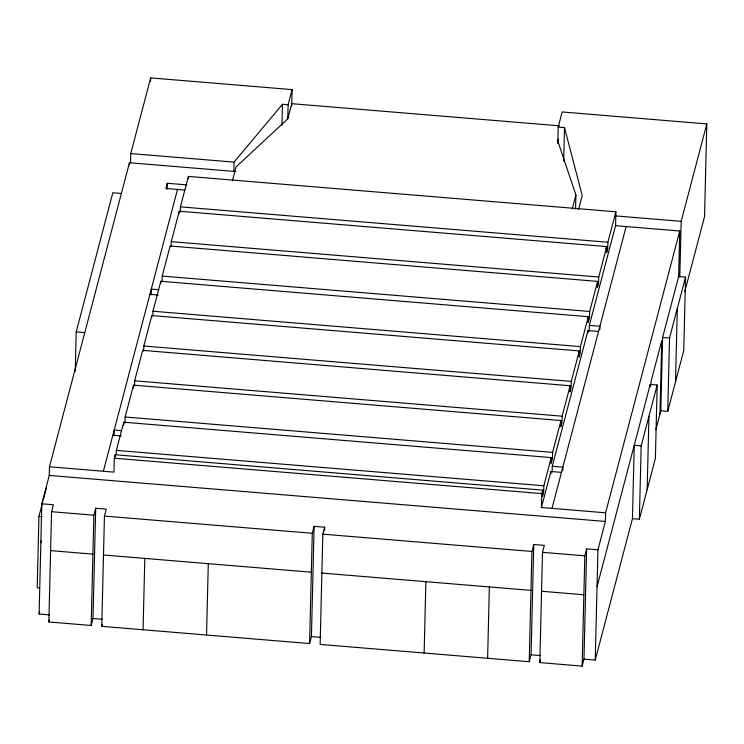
<?xml version="1.0" encoding="UTF-8"?>
<svg xmlns="http://www.w3.org/2000/svg" width="744" height="744" viewBox="0 0 744 744"><rect width="100%" height="100%" fill="white"/><g stroke="black" fill="none" stroke-linecap="round" stroke-linejoin="round"><path stroke-width="1.12" d="M42.696 502.135L38.939 516.401L37.2 587.751L39.358 587.927M49.532 614.916L39.106 614.051L41.804 503.79L49.262 475.435L49.476 466.786L129.456 162.741L235.95 171.557M324.579 530.677L324.663 527.198L314.117 526.324L311.42 636.585L309.588 643.551L101.751 626.346L104.448 516.085L106.28 509.129L95.697 508.245L93 618.515L91.177 625.471L48.853 621.965L51.55 511.705L53.382 504.748L41.804 503.79M75.246 371.377L76.204 331.917L112.818 192.752L121.281 193.449M91.177 625.471L93.865 515.211L95.697 508.245M114.074 435.789L114.213 430.023L121.616 430.627M116.25 454.51L116.343 450.399L123.764 422.211L551.239 457.588L543.817 485.776L543.669 491.951L542.525 496.304L542.674 490.119L115.199 454.742L114.288 458.22L113.944 472.124L49.476 466.786M115.153 456.807L115.199 454.742M129.4 164.908L129.456 162.741M123.681 425.298L123.764 422.211M130.535 162.834L130.767 153.571L150.669 77.897L292.104 89.606L291.704 105.992M124.983 423.169L125.132 416.993L133.511 385.159L560.985 420.537L560.827 426.721L561.971 422.369L562.129 416.194L570.136 385.745L142.662 350.368L134.655 380.816L134.525 385.959M133.427 388.247L133.511 385.159M143.676 351.168L143.806 346.025L151.813 315.577L579.288 350.954L579.139 357.139L580.283 352.786L580.432 346.611L588.299 316.693L160.825 281.306L152.957 311.234L152.855 315.354M150.586 81.375L150.669 77.897M151.144 294.884L151.283 289.118L158.686 289.732M143.071 629.768L144.81 558.419M151.757 317.642L151.813 315.577M160.778 283.371L160.825 281.306M162.071 281.241L162.201 276.089L170.116 245.994L597.59 281.381L597.441 287.556L598.585 283.204L598.734 277.028L606.741 246.589L179.267 211.212L171.26 241.651L171.129 246.794M167.158 189.032L167.298 183.266L186.781 184.875M179.22 213.268L179.267 211.212M180.29 212.003L180.411 206.86L188.418 176.421L615.893 211.798L615.558 225.692L589.332 325.37L589.192 331.145M188.362 178.737L188.418 176.421M206.544 635.023L208.292 563.673M233.83 171.38L234.053 162.118L282.469 104.29L288.114 104.755L292.104 89.606M281.967 125.141L282.469 104.29M232.426 180.755L236.062 166.926L287.77 118.835L288.114 104.755M309.588 643.551L312.285 533.281L314.117 526.324M324.663 527.198L322.831 534.155L320.143 644.416L529.226 661.723L531.058 654.766L533.755 544.506L544.329 545.38L542.497 552.336L539.809 662.597L582.124 666.103L583.956 659.147L586.653 548.877L597.934 549.816L605.393 521.46L605.607 512.811L679.737 231.003L615.558 225.692M424.136 653.027L425.884 581.678M487.618 658.282L489.357 586.932M529.226 661.723L531.923 551.462L533.755 544.506M605.607 512.811L541.418 507.501L541.762 493.598L542.674 490.119M557.786 143.499L558.186 127.112L562.166 111.953L706.8 123.922L704.54 216.578L684.796 291.602M550.839 473.798L550.895 471.491L561.478 472.366M551.239 457.588L551.081 463.772L552.457 458.546L552.606 452.371L560.985 420.537M552.132 472.04L552.271 466.274L587.965 330.587L598.539 331.461M563.692 161.225L564.51 127.633L558.186 127.112M562.762 470.608L562.845 467.148L552.271 466.274M570.136 385.745L569.988 391.93L571.132 387.578L571.28 381.402L579.288 350.954M575.568 208.952L575.912 195.049L557.842 141.183L558.409 139.026M587.909 332.894L587.965 330.587M588.299 316.693L588.151 322.868L589.527 317.651L589.676 311.466L597.59 281.381M582.124 666.103L584.821 555.842L586.653 548.877M599.831 329.704L599.915 326.244L589.332 325.37M583.956 659.147L595.237 660.077L597.934 549.816M606.741 246.589L606.593 252.765L607.736 248.412L607.885 242.237L615.893 211.798M595.237 660.077L632.447 518.652L634.232 445.303L641.161 445.87L657.184 384.992L650.247 384.416L597.032 586.718M632.447 518.652L639.375 519.228L641.161 445.87M647.15 489.654L648.945 416.296M650.191 386.703L650.247 384.416M650.916 385.011L651 381.57L661.76 340.678L659.965 414.036M657.184 384.992L655.39 458.341L639.375 519.228M655.892 429.511L660.812 410.8L662.606 337.451L678.621 276.563L679.737 231.003M660.812 410.8L667.74 411.376L669.535 338.018L685.549 277.14L678.621 276.563M675.524 381.802L677.319 308.444M679.811 276.935L681.179 221.34L706.8 123.922M685.549 277.14L683.755 350.489L667.74 411.376M43.273 499.931L46.454 487.859M40.855 542.702L41.441 540.479M39.106 614.051L39.692 611.828M48.853 621.965L49.383 619.985M167.298 183.266L165.921 188.483L184.903 190.055M103.37 471.25L177.5 189.441M101.751 626.346L102.272 624.356M287.77 118.835L291.76 103.686L559.516 125.838M572.276 208.878L575.912 195.049M578.553 209.548L582.236 195.579L564.51 127.633M541.418 507.501L550.895 471.491M552.001 508.375L626.132 226.567M539.809 662.597L540.59 659.621M130.767 153.571L234.053 162.118M615.641 215.918L681.179 221.34M180.411 206.86L607.885 242.237M605.421 248.226L607.736 248.412M171.26 241.651L598.734 277.028M162.201 276.089L589.676 311.466M149.907 294.336L158.37 295.033M662.606 337.451L669.535 338.018M152.957 311.234L580.432 346.611M76.204 331.917L84.667 332.615M143.806 346.025L571.28 381.402M134.655 380.816L562.129 416.194M125.132 416.993L552.606 452.371M112.837 435.24L121.3 435.938M116.343 450.399L543.817 485.776M114.288 458.22L541.762 493.598M49.262 475.435L605.393 521.46M51.55 511.705L93.865 515.211M104.448 516.085L312.285 533.281M322.831 534.155L531.923 551.462M542.497 552.336L584.821 555.842M38.939 516.401L42.185 516.671M50.601 550.625L92.916 554.122M103.5 554.996L311.336 572.201M321.882 573.075L530.974 590.373M541.548 591.257L583.863 594.754M93 618.515L102.523 619.296M311.42 636.585L320.915 637.376M531.058 654.766L540.581 655.557"/></g></svg>
